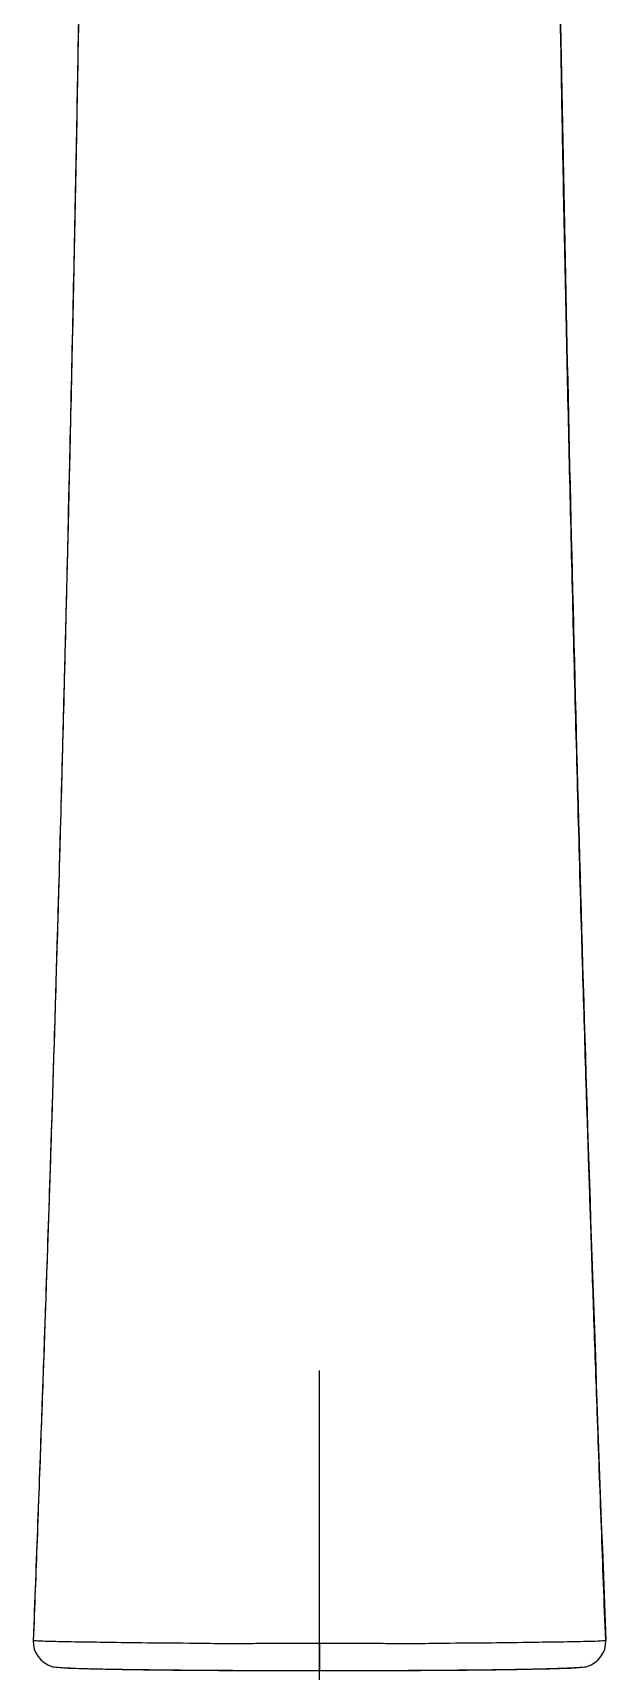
# Model space of a CAD drawing. Extents: x 1488 to 2842, y 0 to 992.
# Drawn here: x 1949.1 to 1982, y 491.9 to 585.6 of the extents above; entities that cross this region are included whole.
import ezdxf

# ---------------------------------------------------------------- set-up
doc = ezdxf.new("R2010")
doc.units = 0
doc.header["$LTSCALE"] = 10
doc.header["$MEASUREMENT"] = 0
doc.linetypes.add('ACAD_ISO04W100', pattern=[30.5, 24, -3, 0.5, -3])
doc.layers.add('1', color=7, linetype='CONTINUOUS')
doc.layers.add('BODY', color=7, linetype='CONTINUOUS')

msp = doc.modelspace()

# ---------------------------------------------------------------- linework, layer by layer
at = {"layer": '1', "color": 7, "linetype": 'Continuous', "lineweight": -3}
for p, q in [((1949.164, 493.626), (1949.158, 493.625)), ((1981.966, 493.625), (1981.96, 493.626))]:
    msp.add_line(p, q, dxfattribs=at)
for centre, major_axis, ratio, start_param, end_param in [((1950.655, 493.567), (0.339, 1.461), 0.998873, 1.760247, 3.078028), ((1965.562, 493.374), (0, 1.5), 0.000004, 1.514132, 3.152332), ((1980.469, 493.567), (-0.339, 1.461), 0.998873, 3.205157, 4.522938)]:
    msp.add_ellipse(centre, major_axis=major_axis, ratio=ratio, start_param=start_param, end_param=end_param, dxfattribs=at)
for points, knots in [([(1952.075, 612.562), (1952.066, 611.155), (1952.034, 607.189), (1951.958, 599.986), (1951.807, 589.369), (1951.564, 575.846), (1951.25, 561.395), (1950.964, 549.731), (1950.734, 540.931), (1950.494, 532.378), (1950.141, 520.916), (1949.688, 507.625), (1949.328, 498.122), (1949.158, 493.625)], [0, 0, 0, 0, 0.04114, 0.114398, 0.202128, 0.329324, 0.467621, 0.566225, 0.617062, 0.682316, 0.773565, 0.892831, 1, 1, 1, 1]), ([(1952.059, 610.021), (1952.051, 609.006), (1952.031, 606.737), (1951.996, 603.323), (1951.956, 599.948), (1951.916, 596.866), (1951.875, 593.947), (1951.831, 591.018), (1951.784, 588.062), (1951.709, 583.624), (1951.599, 577.643), (1951.444, 570.059), (1951.275, 562.454), (1951.095, 554.871), (1950.909, 547.438), (1950.716, 540.234), (1950.56, 534.735), (1950.441, 530.701), (1950.352, 527.783), (1950.245, 524.331), (1950.116, 520.333), (1949.966, 515.817), (1949.793, 510.793), (1949.598, 505.266), (1949.386, 499.485), (1949.238, 495.546), (1949.165, 493.626)], [0, 0, 0, 0, 0.029961, 0.066537, 0.09853, 0.12594, 0.153106, 0.17966, 0.206525, 0.2337, 0.299572, 0.365841, 0.432218, 0.495649, 0.558948, 0.619591, 0.675719, 0.695502, 0.719435, 0.747804, 0.780603, 0.817823, 0.85867, 0.903758, 0.953076, 1, 1, 1, 1]), ([(1981.959, 493.626), (1981.876, 495.798), (1981.713, 500.144), (1981.485, 506.395), (1981.284, 512.107), (1981.118, 517.006), (1980.983, 521.107), (1980.869, 524.652), (1980.767, 527.923), (1980.668, 531.188), (1980.526, 536.034), (1980.347, 542.444), (1980.14, 550.366), (1979.95, 558.114), (1979.776, 565.658), (1979.621, 572.883), (1979.486, 579.722), (1979.394, 584.823), (1979.333, 588.504), (1979.291, 591.14), (1979.244, 594.226), (1979.195, 597.755), (1979.146, 601.681), (1979.101, 605.828), (1979.076, 608.625), (1979.065, 610.012)], [0, 0, 0, 0, 0.053068, 0.106225, 0.152842, 0.1929, 0.226384, 0.253585, 0.280159, 0.307049, 0.334253, 0.400178, 0.466478, 0.532857, 0.596297, 0.659604, 0.720253, 0.776356, 0.796087, 0.819949, 0.848258, 0.881011, 0.91821, 0.95907, 1, 1, 1, 1]), ([(1979.067, 610.023), (1979.116, 603.871), (1979.197, 597.432), (1979.457, 580.85), (1979.668, 570.476), (1980.169, 549.053), (1980.452, 538.133), (1981.138, 515.976), (1981.538, 504.787), (1981.966, 493.625)], [0, 0, 0, 0, 0.181839, 0.181839, 0.454559, 0.454559, 0.72728, 0.72728, 1, 1, 1, 1]), ([(1949.158, 493.625), (1949.223, 493.618), (1949.347, 493.605), (1949.808, 493.587), (1950.577, 493.565), (1951.781, 493.548), (1953.674, 493.519), (1955.94, 493.487), (1958.39, 493.475), (1960.501, 493.438), (1962.167, 493.463), (1963.803, 493.457), (1964.974, 493.458), (1965.562, 493.459)], [0, 0, 0, 0, 0.093015, 0.176086, 0.249241, 0.389891, 0.498789, 0.62386, 0.749001, 0.821378, 0.874389, 0.936919, 1, 1, 1, 1]), ([(1965.562, 493.459), (1966.149, 493.458), (1967.318, 493.457), (1968.951, 493.463), (1970.615, 493.439), (1972.723, 493.475), (1975.169, 493.486), (1977.433, 493.519), (1979.329, 493.548), (1980.679, 493.568), (1981.646, 493.597), (1981.853, 493.615), (1981.966, 493.625)], [0, 0, 0, 0, 0.062942, 0.125399, 0.178434, 0.250566, 0.375485, 0.50035, 0.6089, 0.749426, 0.863477, 1, 1, 1, 1]), ([(1950.225, 492.131), (1950.283, 492.116), (1950.494, 492.089), (1951.051, 492.054), (1951.729, 492.026), (1952.434, 492.005), (1953.108, 491.989), (1953.805, 491.976), (1954.665, 491.963), (1955.854, 491.948), (1957.307, 491.933), (1958.999, 491.92), (1960.875, 491.909), (1963.103, 491.901), (1964.704, 491.9), (1965.562, 491.9)], [0, 0, 0, 0, 0.10819, 0.202898, 0.283916, 0.35125, 0.404975, 0.449949, 0.506512, 0.57701, 0.661415, 0.734099, 0.814802, 0.903026, 1, 1, 1, 1]), ([(1965.562, 491.874), (1963.396, 491.874), (1961.282, 491.881), (1957.585, 491.904), (1955.999, 491.92), (1952.171, 491.976), (1950.854, 492.021), (1950.655, 492.068)], [0, 0, 0, 0, 0.25, 0.25, 0.5, 0.5, 1, 1, 1, 1]), ([(1965.562, 491.9), (1966.301, 491.9), (1967.678, 491.901), (1969.597, 491.906), (1971.224, 491.914), (1972.693, 491.924), (1973.961, 491.934), (1975.027, 491.945), (1975.945, 491.956), (1976.875, 491.97), (1977.889, 491.99), (1978.914, 492.015), (1979.849, 492.047), (1980.579, 492.086), (1980.837, 492.115), (1980.899, 492.131)], [0, 0, 0, 0, 0.08375, 0.158987, 0.226608, 0.286803, 0.354754, 0.409012, 0.454162, 0.510627, 0.580809, 0.664747, 0.762607, 0.874452, 1, 1, 1, 1]), ([(1980.469, 492.068), (1980.369, 492.044), (1979.993, 492.022), (1978.651, 491.978), (1977.689, 491.958), (1975.147, 491.921), (1973.568, 491.904), (1969.84, 491.881), (1967.729, 491.874), (1965.562, 491.874)], [0, 0, 0, 0, 0.25, 0.25, 0.5, 0.5, 0.75, 0.75, 1, 1, 1, 1])]:
    msp.add_open_spline(points, degree=3, knots=knots, dxfattribs=at)
at = {"layer": 'BODY', "color": 1, "linetype": 'ACAD_ISO04W100', "lineweight": -3}
msp.add_line((1965.562, 370.767), (1965.562, 509.073), dxfattribs=at)

doc.saveas('drawing.dxf')
